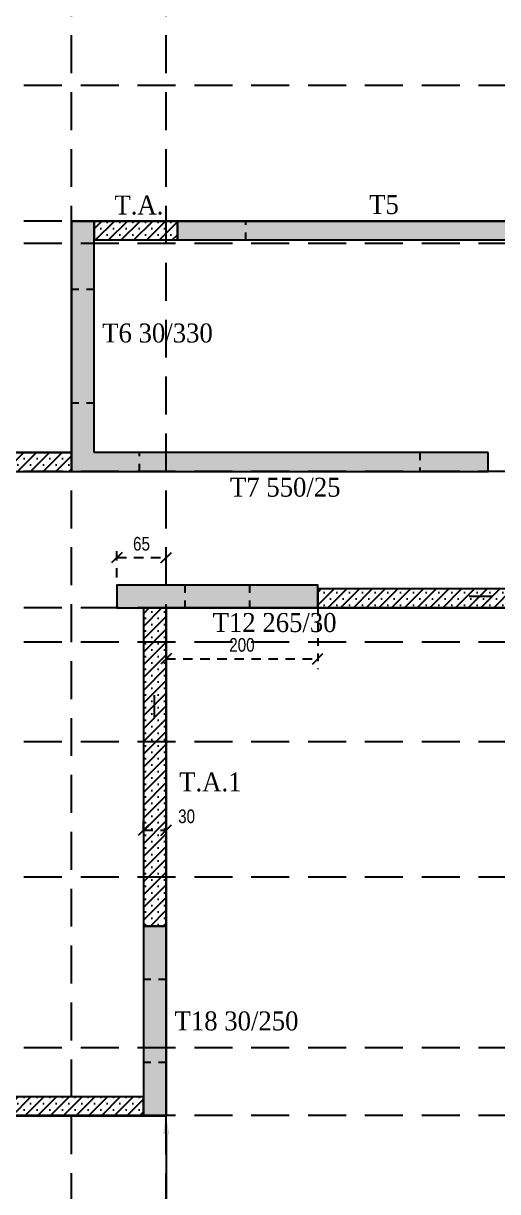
# Model space of a CAD drawing. Header units: millimetres. Extents: x -2171 to 1563, y -1758 to -1505.
# Drawn here: x -2093.51 to -2087.25, y -1614.83 to -1599.43 of the extents above; entities that cross this region are included whole.
import ezdxf

# ---------------------------------------------------------------- set-up
doc = ezdxf.new("R2010")
doc.units = ezdxf.units.MM
doc.header["$PDMODE"] = 32
for name, pattern in [('DASHDOT', [25.4, 12.7, -6.35, 0, -6.35]), ('Dashed Small', [282.222222, 141.111111, -141.111111]), ('DASHED2', [0.375, 0.25, -0.125]), ('DOT', [0.025, 0, -0.025]), ('HIDDEN', [0.375, 0.25, -0.125]), ('HIDDEN2', [0.1875, 0.125, -0.0625])]:
    doc.linetypes.add(name, pattern=pattern)
doc.layers.get('Defpoints').update_dxf_attribs({"color": 6})
for name, color, linetype in [('-S-AKSONES', 50, 'DASHDOT'), ('DIASTASEIS', 7, 'Continuous'), ('Fill_Col', 7, 'Continuous'), ('Geo_Beam', 7, 'Continuous'), ('Geo_Col', 7, 'Continuous'), ('Geo_Col_-1', 7, 'Continuous'), ('Geo_Lines', 7, 'Continuous'), ('STAIRS', 9, 'Continuous'), ('STR-AXIS', 2, 'Continuous'), ('Text_Col_-1', 7, 'Continuous')]:
    doc.layers.add(name, color=color, linetype=linetype)
doc.styles.add('1-100', font='arial.ttf', dxfattribs={"width": 0.8})
doc.styles.add('S1TmsNwRmn11_b_934_161', font='times.ttf', dxfattribs={"width": 0.933629, "height": 0.001087})
doc.styles.get("Standard").update_dxf_attribs({"font": 'tahoma.ttf'})
doc.dimstyles.new('Copy of 1-100', dxfattribs={"dimtxt": 0.18, "dimasz": 0.14, "dimexe": 0.14, "dimexo": 0.1, "dimgap": 0.09, "dimtad": 1, "dimdec": 0, "dimlfac": 100, "dimrnd": 5, "dimzin": 5, "dimdsep": 46, "dimtxsty": '1-100', "dimblk": 'OBLIQUE', "dimcen": 0.09, "dimclrd": 1, "dimclre": 1, "dimclrt": 2, "dimadec": 0, "dimazin": 0, "dimtfac": 1, "dimtdec": 0, "dimtix": 1, "dimtmove": 2, "dimatfit": 3, "dimfxl": 5, "dimfxlon": 1, "dimtolj": 1, "dimtzin": 5, "dimarcsym": 0})
doc.dimstyles.new('Copy(2) of Standard', dxfattribs={"dimscale": 96, "dimtxt": 0.003, "dimasz": 0.0025, "dimexe": 0.0008, "dimexo": 0.005, "dimgap": 0.0015, "dimtad": 1, "dimrnd": 0.05, "dimzin": 0, "dimdsep": 46, "dimtxsty": 'Standard', "dimcen": 0.001, "dimclrd": 256, "dimclrt": 256, "dimadec": 0, "dimazin": 0, "dimtfac": 1, "dimtofl": 0, "dimtmove": 0, "dimatfit": 3, "dimfxl": 5, "dimtolj": 1, "dimtzin": 0, "dimarcsym": 1})
pattern_1 = [(45, (-475.61914, 0), (-0.084189901, 0.084189901), []), (45, (-475.53495, 0), (-0.084189901, 0.084189901), [0, -0.1190625])]

# ---------------------------------------------------------------- blocks, each defined once
blk = doc.blocks.new('_Oblique')
at = {"color": 0, "linetype": 'ByBlock', "lineweight": -2}
blk.add_line((-0.5, -0.5), (0.5, 0.5), dxfattribs=at)
blk = doc.blocks.new('*D355')
at = {"layer": 'Defpoints', "color": 0, "ltscale": 0.5, "transparency": 16777216}
for p in [(-2091.624, -1606.473), (-2092.274, -1606.836), (-2091.624, -1606.836)]:
    blk.add_point(p, dxfattribs=at)
at = {"layer": 'DIASTASEIS', "color": 1, "linetype": 'HIDDEN', "lineweight": -2, "ltscale": 0.5, "transparency": 16777216}
blk.add_line((-2092.274, -1606.736), (-2092.274, -1606.333), dxfattribs=at)
at = {"layer": 'DIASTASEIS', "color": 1, "linetype": 'HIDDEN2', "lineweight": -2, "ltscale": 0.5, "transparency": 16777216}
blk.add_line((-2091.624, -1606.736), (-2091.624, -1606.333), dxfattribs=at)
at = {"layer": 'DIASTASEIS', "color": 1, "linetype": 'DASHED2', "lineweight": -2, "ltscale": 0.5, "transparency": 16777216}
blk.add_line((-2092.274, -1606.473), (-2091.624, -1606.473), dxfattribs=at)
at = {"layer": 'DIASTASEIS', "color": 1, "lineweight": -2, "ltscale": 0.5, "transparency": 16777216, "xscale": 0.14, "yscale": 0.14, "zscale": 0.14, "rotation": 180}
blk.add_blockref('_Oblique', (-2092.274, -1606.473), dxfattribs=at)
at = {"layer": 'DIASTASEIS', "color": 1, "lineweight": -2, "ltscale": 0.5, "transparency": 16777216, "xscale": 0.14, "yscale": 0.14, "zscale": 0.14}
blk.add_blockref('_Oblique', (-2091.624, -1606.473), dxfattribs=at)
at = {"layer": 'DIASTASEIS', "color": 2, "ltscale": 0.5, "transparency": 16777216, "insert": (-2091.949, -1606.291), "char_height": 0.18, "attachment_point": 5, "style": '1-100'}
blk.add_mtext('\\A1;65', dxfattribs=at)
blk = doc.blocks.new('*D368')
at = {"layer": 'Defpoints', "color": 0, "ltscale": 0.5, "transparency": 16777216}
for p in [(-2089.624, -1606.836), (-2089.624, -1607.805), (-2091.624, -1608.168)]:
    blk.add_point(p, dxfattribs=at)
at = {"layer": 'DIASTASEIS', "color": 1, "linetype": 'HIDDEN2', "lineweight": -2, "ltscale": 0.5, "transparency": 16777216}
blk.add_line((-2089.624, -1606.936), (-2089.624, -1607.945), dxfattribs=at)
at = {"layer": 'DIASTASEIS', "color": 1, "linetype": 'HIDDEN', "lineweight": -2, "ltscale": 0.5, "transparency": 16777216}
blk.add_line((-2091.624, -1608.068), (-2091.624, -1607.665), dxfattribs=at)
at = {"layer": 'DIASTASEIS', "color": 1, "linetype": 'DASHED2', "lineweight": -2, "ltscale": 0.5, "transparency": 16777216}
blk.add_line((-2091.624, -1607.805), (-2089.624, -1607.805), dxfattribs=at)
at = {"layer": 'DIASTASEIS', "color": 1, "lineweight": -2, "ltscale": 0.5, "transparency": 16777216, "xscale": 0.14, "yscale": 0.14, "zscale": 0.14, "rotation": 180}
blk.add_blockref('_Oblique', (-2091.624, -1607.805), dxfattribs=at)
at = {"layer": 'DIASTASEIS', "color": 1, "lineweight": -2, "ltscale": 0.5, "transparency": 16777216, "xscale": 0.14, "yscale": 0.14, "zscale": 0.14}
blk.add_blockref('_Oblique', (-2089.624, -1607.805), dxfattribs=at)
at = {"layer": 'DIASTASEIS', "color": 2, "ltscale": 0.5, "transparency": 16777216, "insert": (-2090.624, -1607.624), "char_height": 0.18, "attachment_point": 5, "style": '1-100'}
blk.add_mtext('\\A1;200', dxfattribs=at)
blk = doc.blocks.new('*D378')
at = {"layer": 'Defpoints', "color": 0, "ltscale": 0.5, "transparency": 16777216}
for p in [(-2091.924, -1610.066), (-2091.624, -1610.066), (-2091.624, -1610.066)]:
    blk.add_point(p, dxfattribs=at)
at = {"layer": 'DIASTASEIS', "color": 1, "linetype": 'HIDDEN', "lineweight": -2, "ltscale": 0.5, "transparency": 16777216}
blk.add_line((-2091.924, -1610.066), (-2091.924, -1609.926), dxfattribs=at)
at = {"layer": 'DIASTASEIS', "color": 1, "linetype": 'DASHED2', "lineweight": -2, "ltscale": 0.5, "transparency": 16777216}
blk.add_line((-2091.924, -1610.066), (-2091.624, -1610.066), dxfattribs=at)
at = {"layer": 'DIASTASEIS', "color": 1, "linetype": 'HIDDEN2', "lineweight": -2, "ltscale": 0.5, "transparency": 16777216}
blk.add_line((-2091.624, -1610.066), (-2091.624, -1610.206), dxfattribs=at)
at = {"layer": 'DIASTASEIS', "color": 1, "lineweight": -2, "ltscale": 0.5, "transparency": 16777216, "xscale": 0.14, "yscale": 0.14, "zscale": 0.14, "rotation": 180}
blk.add_blockref('_Oblique', (-2091.924, -1610.066), dxfattribs=at)
at = {"layer": 'DIASTASEIS', "color": 1, "lineweight": -2, "ltscale": 0.5, "transparency": 16777216, "xscale": 0.14, "yscale": 0.14, "zscale": 0.14}
blk.add_blockref('_Oblique', (-2091.624, -1610.066), dxfattribs=at)
at = {"layer": 'DIASTASEIS', "color": 2, "ltscale": 0.5, "transparency": 16777216, "insert": (-2091.354, -1609.884), "char_height": 0.18, "attachment_point": 5, "style": '1-100'}
blk.add_mtext('\\A1;30', dxfattribs=at)
blk = doc.blocks.new('*D409')
at = {"layer": '-S-AKSONES', "color": 0, "lineweight": -2, "ltscale": 0.5, "transparency": 16777216}
for p, q in [((-2092.104, -1613.829), (-2091.701, -1613.829)), ((-2092.104, -1618.049), (-2091.701, -1618.049))]:
    blk.add_line(p, q, dxfattribs=at)
at = {"layer": '-S-AKSONES', "lineweight": -2, "ltscale": 0.5, "transparency": 16777216}
blk.add_line((-2091.624, -1614.069), (-2091.624, -1617.809), dxfattribs=at)
at = {"layer": '-S-AKSONES', "ltscale": 0.5, "transparency": 16777216}
for points in [[(-2091.664, -1614.069), (-2091.584, -1614.069), (-2091.624, -1613.829)], [(-2091.664, -1617.809), (-2091.584, -1617.809), (-2091.624, -1618.049)]]:
    blk.add_solid(points, dxfattribs=at)
at = {"layer": 'Defpoints', "color": 0, "ltscale": 0.5, "transparency": 16777216}
for p in [(-2091.624, -1613.829), (-2091.624, -1618.049), (-2091.624, -1618.049)]:
    blk.add_point(p, dxfattribs=at)
at = {"layer": '-S-AKSONES', "ltscale": 0.5, "transparency": 16777216, "insert": (-2091.918, -1615.939), "char_height": 0.288, "attachment_point": 5, "rotation": 90}
blk.add_mtext('\\A1;4.20', dxfattribs=at)

msp = doc.modelspace()

# ---------------------------------------------------------------- hatches: boundary and pattern name
at = {"layer": 'Fill_Col'}
for points in [[(-2092.5745, -1605.0859), (-2092.5745, -1602.0359), (-2092.8745, -1602.0359), (-2092.8745, -1605.3359), (-2092.7245, -1605.2109)], [(-2091.4745, -1602.2859), (-2086.2742, -1602.2859), (-2086.2742, -1602.0359), (-2091.4745, -1602.0359)], [(-2092.8745, -1605.3359), (-2087.3745, -1605.3359), (-2087.3745, -1605.0859), (-2092.5745, -1605.0859), (-2092.7245, -1605.2109)], [(-2092.2742, -1607.1359), (-2089.6242, -1607.1359), (-2089.6242, -1606.8359), (-2092.2742, -1606.8359)], [(-2091.6241, -1613.8288), (-2091.6241, -1611.3288), (-2091.9241, -1611.3288), (-2091.9241, -1613.8288)]]:
    msp.add_hatch(color=253, dxfattribs=at).paths.add_polyline_path(points)
at = {"layer": 'Geo_Col_-1', "ltscale": 0.5, "transparency": 33554572}
h = msp.add_hatch(dxfattribs=at)
h.set_pattern_fill('SACNCR', scale=0.05)
h.set_pattern_definition(pattern_1)
h.paths.add_polyline_path([(-2092.5745, -1602.2859), (-2091.4745, -1602.2859), (-2091.4745, -1602.0359), (-2092.5745, -1602.0359)])
h = msp.add_hatch(dxfattribs=at)
h.set_pattern_fill('SACNCR', scale=0.05)
h.set_pattern_definition(pattern_1)
h.paths.add_polyline_path([(-2095.4303, -1605.3358), (-2092.8745, -1605.3359), (-2092.8745, -1605.0858), (-2095.4301, -1605.0858), (-2095.4303, -1605.086)])
h = msp.add_hatch(dxfattribs=at)
h.set_pattern_fill('SACNCR', scale=0.05)
h.set_pattern_definition(pattern_1)
h.paths.add_polyline_path([(-2082.7743, -1606.8859), (-2089.6242, -1606.8859), (-2089.6242, -1607.1359), (-2082.7743, -1607.1359)])
h = msp.add_hatch(dxfattribs=at)
h.set_pattern_fill('SACNCR', scale=0.05)
h.set_pattern_definition(pattern_1)
h.paths.add_polyline_path([(-2091.6241, -1611.3288), (-2091.6241, -1607.1359), (-2091.9241, -1607.1359), (-2091.9241, -1611.3288)])
h = msp.add_hatch(dxfattribs=at)
h.set_pattern_fill('SACNCR', scale=0.05)
h.set_pattern_definition(pattern_1)
h.paths.add_polyline_path([(-2097.9242, -1613.826), (-2097.9242, -1613.8288), (-2091.9241, -1613.8288), (-2091.9241, -1613.5788), (-2097.7742, -1613.5788), (-2097.7742, -1613.826)])

# ---------------------------------------------------------------- linework, layer by layer
at = {"layer": 'Geo_Beam', "color": 214}
for points in [[(-2087.3241, -1606.9859), (-2087.6241, -1606.9859)], [(-2091.7819, -1608.286), (-2091.7819, -1608.586)]]:
    msp.add_lwpolyline(points, dxfattribs=at)
at = {"layer": 'Geo_Col', "color": 94}
for points in [[(-2092.5745, -1602.0359), (-2092.8745, -1602.0359)], [(-2092.8745, -1602.0359), (-2092.8745, -1605.3359)], [(-2092.5745, -1605.0859), (-2092.5745, -1602.0359)], [(-2087.3745, -1605.0859), (-2092.5745, -1605.0859)], [(-2087.3745, -1605.3359), (-2087.3745, -1605.0859)], [(-2092.8745, -1605.3359), (-2087.3745, -1605.3359)]]:
    msp.add_lwpolyline(points, dxfattribs=at)
at = {"layer": 'Geo_Col', "color": 94, "linetype": 'DOT'}
for points in [[(-2092.8745, -1602.0359), (-2092.8745, -1602.9359), (-2092.5745, -1602.9359), (-2092.5745, -1602.0359)], [(-2091.4745, -1602.2859), (-2090.5745, -1602.2859), (-2090.5745, -1602.0359), (-2091.4745, -1602.0359)], [(-2092.8745, -1605.3359), (-2091.9745, -1605.3359), (-2091.9745, -1605.0859), (-2092.5745, -1605.0859), (-2092.5745, -1604.4359), (-2092.8745, -1604.4359)], [(-2087.3745, -1605.0859), (-2088.2745, -1605.0859), (-2088.2745, -1605.3359), (-2087.3745, -1605.3359)], [(-2092.2742, -1607.1359), (-2091.3742, -1607.1359), (-2091.3742, -1606.8359), (-2092.2742, -1606.8359)], [(-2089.6242, -1606.8359), (-2090.5242, -1606.8359), (-2090.5242, -1607.1359), (-2089.6242, -1607.1359)], [(-2091.9241, -1611.3288), (-2091.9241, -1612.0288), (-2091.6241, -1612.0288), (-2091.6241, -1611.3288)], [(-2091.6241, -1613.8288), (-2091.6241, -1613.1288), (-2091.9241, -1613.1288), (-2091.9241, -1613.8288)]]:
    msp.add_lwpolyline(points, close=True, dxfattribs=at)
at = {"layer": 'Geo_Col', "color": 94}
for points in [[(-2092.5745, -1602.2859), (-2091.4745, -1602.2859), (-2091.4745, -1602.0359), (-2092.5745, -1602.0359)], [(-2091.4745, -1602.2859), (-2086.2742, -1602.2859), (-2086.2742, -1602.0359), (-2091.4745, -1602.0359)], [(-2095.4303, -1605.3358), (-2092.8745, -1605.3359), (-2092.8745, -1605.0858), (-2095.4301, -1605.0858), (-2095.4303, -1605.086)], [(-2092.2742, -1607.1359), (-2089.6242, -1607.1359), (-2089.6242, -1606.8359), (-2092.2742, -1606.8359)], [(-2082.7743, -1606.8859), (-2089.6242, -1606.8859), (-2089.6242, -1607.1359), (-2082.7743, -1607.1359)], [(-2091.6241, -1611.3288), (-2091.6241, -1607.1359), (-2091.9241, -1607.1359), (-2091.9241, -1611.3288)], [(-2091.6241, -1613.8288), (-2091.6241, -1611.3288), (-2091.9241, -1611.3288), (-2091.9241, -1613.8288)], [(-2097.9242, -1613.826), (-2097.9242, -1613.8288), (-2091.9241, -1613.8288), (-2091.9241, -1613.5788), (-2097.7742, -1613.5788), (-2097.7742, -1613.826)]]:
    msp.add_lwpolyline(points, close=True, dxfattribs=at)
at = {"layer": 'Geo_Lines', "color": 94}
msp.add_lwpolyline([(-2111.5411, -1596.9854), (-2095.4303, -1596.9858), (-2095.4305, -1605.0859), (-2092.8745, -1605.0859), (-2092.8745, -1602.0359), (-2082.5245, -1602.0359), (-2082.5245, -1607.1359), (-2091.6243, -1607.1359), (-2091.6241, -1613.8261), (-2107.3084, -1613.8264), (-2107.3084, -1610.6858), (-2113.2213, -1610.6859), (-2113.2212, -1607.3359), (-2111.5414, -1607.3358), (-2111.5411, -1596.9856)], dxfattribs=at)
at = {"layer": 'STAIRS', "color": 8, "linetype": 'Dashed Small', "lineweight": 13}
for p, q in [((-2091.2244, -1602.2859), (-2092.5744, -1602.2859)), ((-2092.5744, -1602.2859), (-2092.5744, -1605.0859)), ((-2091.1244, -1602.2859), (-2091.2244, -1602.2859)), ((-2090.9345, -1602.2859), (-2091.1244, -1602.2859)), ((-2092.5744, -1605.0859), (-2091.1244, -1605.0859)), ((-2091.1244, -1605.0859), (-2090.8244, -1605.0859)), ((-2090.8244, -1605.0859), (-2090.5244, -1605.0859)), ((-2090.5244, -1605.0859), (-2090.2244, -1605.0859)), ((-2090.2244, -1605.0859), (-2089.9244, -1605.0859)), ((-2089.9244, -1605.0859), (-2089.6244, -1605.0859)), ((-2089.6244, -1605.0859), (-2089.3244, -1605.0859)), ((-2089.3244, -1605.0859), (-2089.0244, -1605.0859)), ((-2089.0244, -1605.0859), (-2088.7244, -1605.0859)), ((-2088.7244, -1605.0859), (-2088.6994, -1605.0859))]:
    msp.add_line(p, q, dxfattribs=at)
at = {"layer": 'STAIRS', "color": 8, "linetype": 'Continuous', "lineweight": 13}
for p, q in [((-2088.7244, -1602.2859), (-2090.8244, -1602.2859)), ((-2090.5244, -1602.2859), (-2090.8244, -1602.2859)), ((-2090.2244, -1602.2859), (-2090.5244, -1602.2859)), ((-2089.9244, -1602.2859), (-2090.2244, -1602.2859)), ((-2089.6244, -1602.2859), (-2089.9244, -1602.2859)), ((-2089.3244, -1602.2859), (-2089.6244, -1602.2859)), ((-2089.0244, -1602.2859), (-2089.3244, -1602.2859))]:
    msp.add_line(p, q, dxfattribs=at)
at = {"layer": 'STAIRS', "color": 8, "linetype": 'HIDDEN2', "lineweight": 13}
msp.add_line((-2088.7244, -1602.2859), (-2089.0244, -1602.2859), dxfattribs=at)
at = {"layer": 'STR-AXIS', "color": 2, "linetype": 'HIDDEN', "ltscale": 2}
for p, q in [((-2092.8742, -1620.3369), (-2092.8742, -1592.0799)), ((-2091.6241, -1620.3369), (-2091.6241, -1592.0799)), ((-2061.5, -1600.2505), (-2116.2276, -1600.2505)), ((-2061.5, -1602.0359), (-2116.2276, -1602.0359)), ((-2061.5, -1602.3331), (-2115.2838, -1602.3331)), ((-2061.5, -1605.3359), (-2116.2276, -1605.3359)), ((-2061.5, -1607.1359), (-2116.2276, -1607.1359)), ((-2061.5001, -1607.5853), (-2116.2276, -1607.5853)), ((-2061.5002, -1608.9001), (-2116.2278, -1608.9001)), ((-2061.5, -1610.6856), (-2116.2276, -1610.6856)), ((-2061.5, -1612.9359), (-2116.2276, -1612.9359)), ((-2061.5, -1613.8259), (-2116.2276, -1613.8259))]:
    msp.add_line(p, q, dxfattribs=at)

# ---------------------------------------------------------------- texts
at = {"layer": 'Text_Col_-1', "color": 200, "style": 'S1TmsNwRmn11_b_934_161', "width": 0.933629}
for s, p in [('T.A.', (-2092.3066, -1601.9499)), ('T5', (-2088.9446, -1601.9434)), ('T6 30/330', (-2092.4675, -1603.6367)), ('T7 550/25', (-2090.7814, -1605.6691)), ('T12 265/30', (-2091.0104, -1607.4532)), ('T.A.1', (-2091.4514, -1609.5542)), ('T18 30/250', (-2091.5131, -1612.7047))]:
    msp.add_text(s, height=0.25, dxfattribs=at).set_placement(p)

# ---------------------------------------------------------------- dimensions: what is measured, and where the dimension line sits
at = {"layer": '-S-AKSONES', "color": 253, "ltscale": 0.5}
dim = msp.add_linear_dim(base=(-2091.6241, -1618.0489), p1=(-2091.6241, -1613.8288), p2=(-2091.6241, -1618.0489), angle=90, dimstyle='Copy(2) of Standard', override={"dimtmove": 1}, dxfattribs=at)
dim.commit()
dim.dimension.update_dxf_attribs({"geometry": '*D409', "text_midpoint": (-2091.9181, -1615.9389)})
at = {"layer": 'DIASTASEIS', "color": 253, "ltscale": 0.5}
for base, p1, p2, picture, middle in [((-2091.6241, -1606.473), (-2092.2742, -1606.8359), (-2091.6241, -1606.8359), '*D355', (-2091.9491, -1606.2911)), ((-2089.6242, -1607.8055), (-2091.6241, -1608.1684), (-2089.6242, -1606.8359), '*D368', (-2090.6241, -1607.6236))]:
    dim = msp.add_linear_dim(base=base, p1=p1, p2=p2, dimstyle='Copy of 1-100', dxfattribs=at)
    dim.commit()
    dim.dimension.update_dxf_attribs({"geometry": picture, "text_midpoint": middle})
dim = msp.add_linear_dim(base=(-2091.6242, -1610.0661), p1=(-2091.9241, -1610.0661), p2=(-2091.6242, -1610.0661), dimstyle='Copy of 1-100', dxfattribs=at)
dim.commit()
dim.dimension.update_dxf_attribs({"geometry": '*D378', "text_midpoint": (-2091.3543, -1609.8841), "dimtype": 128})

doc.saveas('drawing.dxf')
